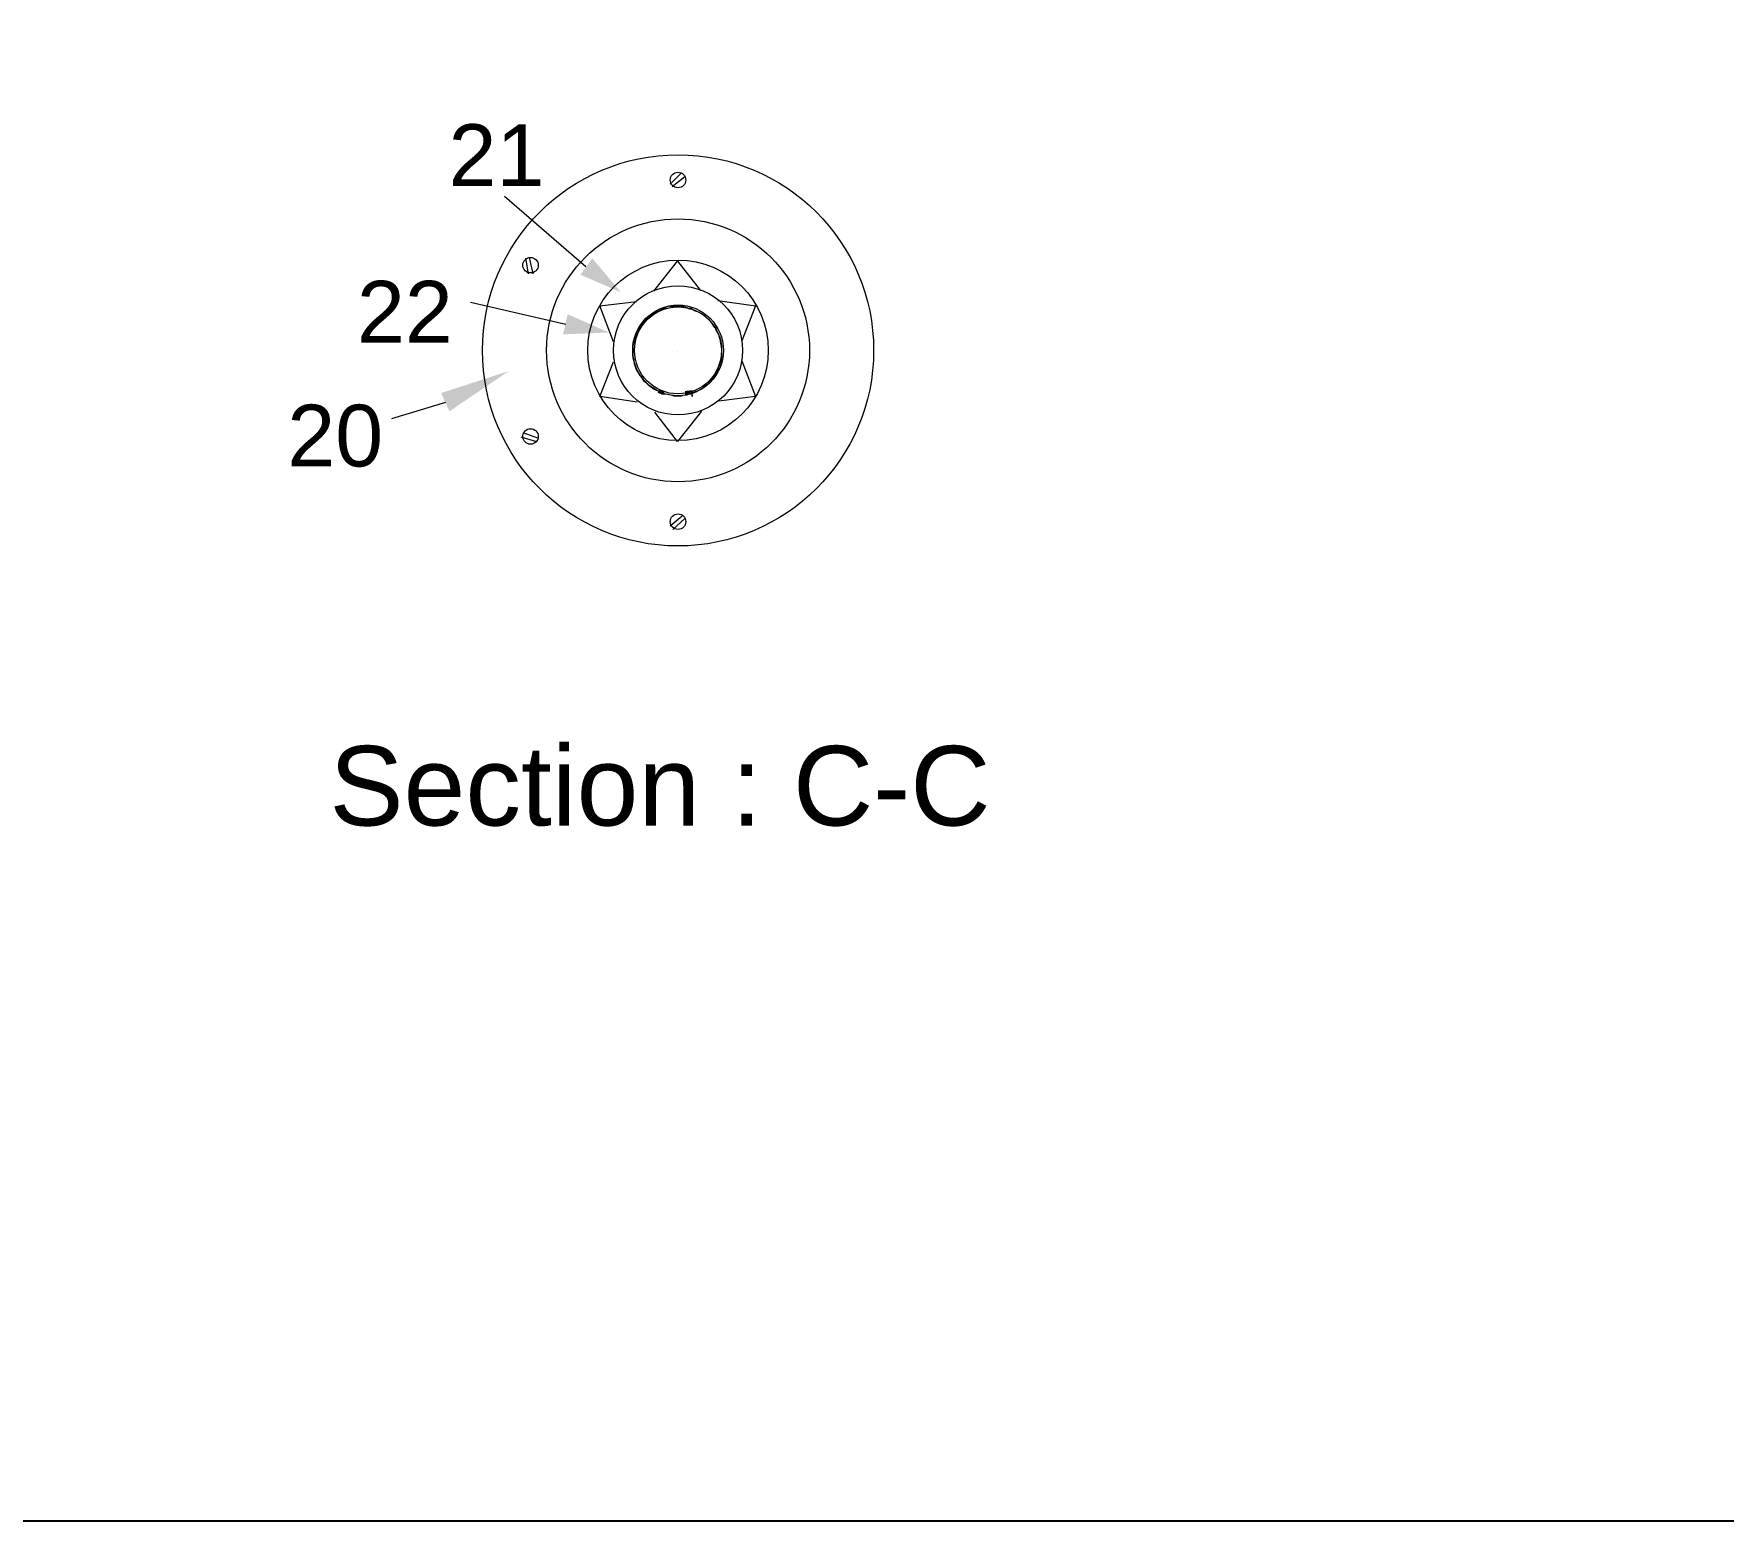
# Model space of a CAD drawing. Header units: inches. Extents: x 16065 to 240872, y 14603 to 37076.
# Drawn here: x 186818 to 199299, y 15091 to 26083 of the extents above; entities that cross this region are included whole.
import ezdxf

# ---------------------------------------------------------------- set-up
doc = ezdxf.new("R2010")
doc.units = ezdxf.units.IN
doc.header["$MEASUREMENT"] = 0
for name, color, linetype in [('PDF10_Geometry', 7, 'Continuous'), ('PDF10_Solid Fills', 7, 'Continuous'), ('PDF10_Text', 7, 'Continuous')]:
    doc.layers.add(name, color=color, linetype=linetype)
doc.styles.add('PDF Arial', font='arial.ttf')

msp = doc.modelspace()

# ---------------------------------------------------------------- linework, layer by layer
msp.add_lwpolyline([(140485.72797, 37075.71459), (240871.69433, 37075.71459), (240871.69433, 15090.61319), (140485.72797, 15090.61319)], close=True)
at = {"layer": 'PDF10_Geometry', "lineweight": 9}
for points in [[(191600.98763, 25053.17052), (191519.76106, 24971.94394)], [(191628.06316, 25026.095), (191533.29882, 24951.6373)], [(190294.59348, 24883.94848), (190897.02394, 24362.7446)], [(190450.27776, 24423.66453), (190470.5844, 24308.59354)], [(190477.35328, 24430.43341), (190504.42881, 24308.59354)], [(191397.92119, 24179.98479), (191573.91211, 24403.35789), (191743.13415, 24186.75367)], [(190044.14486, 24098.75821), (190748.10855, 23936.30505)], [(191100.09039, 23807.6963), (190998.55717, 24071.68268), (191269.31243, 24105.52709)], [(191871.7429, 24112.29597), (192149.26705, 24071.68268), (192047.73382, 23814.46518)], [(191276.08132, 23360.95011), (190998.55717, 23401.5634), (191100.09039, 23658.7809)], [(192047.73382, 23665.54979), (192149.26705, 23401.5634), (191878.51178, 23367.71899)], [(189462.02103, 23239.11024), (189861.38505, 23360.95011)], [(191749.90303, 23293.2613), (191573.91211, 23069.8882), (191404.69007, 23286.49241)], [(190416.43335, 23103.73261), (190531.50433, 23069.8882)], [(190429.97111, 23137.57702), (190538.27322, 23096.96373)], [(191519.76106, 22447.15109), (191607.75652, 22521.60879)], [(191540.0677, 22420.07556), (191628.06316, 22501.30214)]]:
    msp.add_lwpolyline(points, dxfattribs=at)
at = {"layer": 'PDF10_Geometry', "lineweight": 0}
for points in [[(191333.61681, 23963.38058, 9.57264, 9.57264, 0), (191316.69461, 23943.07393, 9.57264, 9.57264, 0), (191309.92572, 23936.30505, 11.2641, 11.2641, 0), (191296.38796, 23915.99841, 12.10854, 12.10854, 0), (191289.61908, 23902.46064, 11.2641, 11.2641, 0), (191276.08132, 23882.154, 12.10854, 12.10854, 0), (191269.31243, 23868.61624, 12.84305, 12.84305, 0), (191262.54355, 23848.30959, 12.84305, 12.84305, 0), (191255.77467, 23828.00295, 0, 0, 0)], [(191431.76559, 24031.06939, 14.35897, 14.35897, 0), (191401.30563, 24017.53163, 14.35897, 14.35897, 0), (191394.53674, 24010.76275, 9.57264, 9.57264, 0), (191370.84566, 23997.22499, 9.57264, 9.57264, 0), (191364.07678, 23990.4561, 9.57264, 9.57264, 0), (191343.77013, 23970.14946, 9.57264, 9.57264, 0), (191330.23237, 23966.76502, 0, 0, 0)], [(191736.36527, 24027.68495, 9.08141, 9.08141, 0), (191732.98083, 24024.30051, 9.08141, 9.08141, 0), (191746.51859, 24017.53163, 11.2641, 11.2641, 0), (191766.82524, 24003.99387, 14.35897, 14.35897, 0), (191773.59412, 23997.22499, 9.57264, 9.57264, 0), (191797.2852, 23976.91834, 9.57264, 9.57264, 0), (191804.05408, 23970.14946, 9.57264, 9.57264, 0), (191824.36073, 23949.84281, 9.57264, 9.57264, 0), (191817.59185, 23946.45837, 0, 0, 0)], [(191249.00579, 23794.15854, 6.76888, 6.76888, 0), (191245.62135, 23773.85189, 6.76888, 6.76888, 0), (191245.62135, 23753.54525, 6.76888, 6.76888, 0), (191245.62135, 23733.2386, 6.76888, 6.76888, 0), (191245.62135, 23719.70084, 0, 0, 0)]]:
    msp.add_lwpolyline(points, format="xyseb", dxfattribs=at)
for points, const_width in [([(191702.52086, 24041.22272), (191695.75198, 24037.83828), (191716.05862, 24031.06939)], 8.56203), ([(191881.89622, 23848.30959), (191892.04955, 23814.46518), (191892.04955, 23807.6963)], 13.53776), ([(191431.76559, 23442.17669), (191462.22556, 23428.63893), (191468.99444, 23421.87005)], 23.93161), ([(191685.59866, 23425.25449), (191651.75425, 23421.87005), (191651.75425, 23415.10116)], 47.38217), ([(191716.05862, 23442.17669), (191695.75198, 23435.40781), (191672.06089, 23432.02337)], 8.56203)]:
    msp.add_lwpolyline(points, dxfattribs=dict(at, const_width=const_width))
for points in [[(191827.74517, 23943.07393), (191844.66737, 23915.99841), (191851.43626, 23915.99841)], [(191573.91211, 23733.2386), (191573.91211, 23733.2386)], [(191648.36981, 23411.71672), (191573.91211, 23408.33228), (191570.52767, 23408.33228)]]:
    msp.add_lwpolyline(points, dxfattribs=at)
at = {"layer": 'PDF10_Geometry', "lineweight": 9}
for centre, radius in [((191577.29695, 23743.39232), 1445.15583), ((191577.29637, 25002.40373), 57.53567), ((191577.29637, 25002.40373), 57.53567), ((191577.29662, 23743.392), 971.33444), ((190487.50643, 24372.89774), 57.53567), ((191577.29687, 23743.39225), 666.73452), ((191577.29625, 23743.39162), 477.20646), ((191577.29685, 23743.39223), 335.05934), ((191577.29702, 23743.3924), 321.52141), ((190487.50643, 23107.11687), 57.53567), ((190487.50643, 23107.11687), 57.53567), ((191577.29637, 22477.61088), 57.53567), ((191577.29637, 22477.61088), 57.53567), ((191577.29637, 22477.61088), 57.53567)]:
    msp.add_circle(centre, radius, dxfattribs=at)
at = {"layer": 'PDF10_Solid Fills', "transparency": 33554559}
for points in [[(190944.40612, 24423.66453), (191154.24145, 24173.21591), (190856.41065, 24301.82466)], [(190761.64631, 24010.76275), (191066.24598, 23875.38512), (190727.8019, 23861.84735)], [(191445.30336, 24044.60716), (191445.30336, 24031.06939), (191418.22783, 24031.06939)], [(191445.30336, 24031.06939), (191418.22783, 24031.06939), (191418.22783, 24031.06939)], [(191418.22783, 24031.06939), (191445.30336, 24031.06939), (191445.30336, 24031.06939)], [(191452.07224, 24051.37604), (191479.14777, 24044.60716), (191445.30336, 24044.60716)], [(191479.14777, 24044.60716), (191445.30336, 24044.60716), (191445.30336, 24031.06939)], [(191472.37888, 24058.14492), (191485.91665, 24051.37604), (191452.07224, 24051.37604)], [(191485.91665, 24051.37604), (191452.07224, 24051.37604), (191479.14777, 24044.60716)], [(191485.91665, 24058.14492), (191512.99217, 24058.14492), (191472.37888, 24058.14492)], [(191512.99217, 24058.14492), (191472.37888, 24058.14492), (191485.91665, 24051.37604)], [(191506.22329, 24064.9138), (191655.13869, 24058.14492), (191485.91665, 24058.14492)], [(191655.13869, 24058.14492), (191485.91665, 24058.14492), (191661.90757, 24058.14492)], [(191485.91665, 24058.14492), (191661.90757, 24058.14492), (191661.90757, 24058.14492)], [(191553.60546, 24058.14492), (191485.91665, 24058.14492), (191512.99217, 24058.14492)], [(191526.52994, 24071.68268), (191641.60092, 24064.9138), (191506.22329, 24064.9138)], [(191641.60092, 24064.9138), (191506.22329, 24064.9138), (191655.13869, 24058.14492)], [(191546.83658, 24071.68268), (191614.5254, 24071.68268), (191526.52994, 24071.68268)], [(191614.5254, 24071.68268), (191526.52994, 24071.68268), (191641.60092, 24064.9138)], [(191560.37435, 24071.68268), (191600.98763, 24071.68268), (191546.83658, 24071.68268)], [(191600.98763, 24071.68268), (191546.83658, 24071.68268), (191614.5254, 24071.68268)], [(191661.90757, 24058.14492), (191594.21875, 24058.14492), (191675.44533, 24058.14492)], [(191594.21875, 24058.14492), (191675.44533, 24058.14492), (191628.06316, 24058.14492)], [(191675.44533, 24058.14492), (191675.44533, 24058.14492), (191628.06316, 24058.14492)], [(191675.44533, 24058.14492), (191628.06316, 24058.14492), (191628.06316, 24058.14492)], [(191675.44533, 24058.14492), (191628.06316, 24058.14492), (191695.75198, 24044.60716)], [(191628.06316, 24058.14492), (191695.75198, 24044.60716), (191661.90757, 24044.60716)], [(191858.20514, 23915.99841), (191844.66737, 23915.99841), (191871.7429, 23882.154)], [(191844.66737, 23915.99841), (191871.7429, 23882.154), (191858.20514, 23882.154)], [(191871.7429, 23882.154), (191858.20514, 23882.154), (191858.20514, 23882.154)], [(191858.20514, 23882.154), (191871.7429, 23882.154), (191871.7429, 23882.154)], [(191871.7429, 23882.154), (191858.20514, 23882.154), (191885.28066, 23848.30959)], [(191858.20514, 23882.154), (191885.28066, 23848.30959), (191878.51178, 23848.30959)], [(191885.28066, 23848.30959), (191878.51178, 23848.30959), (191878.51178, 23848.30959)], [(191878.51178, 23848.30959), (191885.28066, 23848.30959), (191885.28066, 23848.30959)], [(191249.00579, 23807.6963), (191255.77467, 23794.15854), (191242.23691, 23794.15854)], [(191249.00579, 23719.70084), (191242.23691, 23719.70084), (191249.00579, 23699.39419)], [(191242.23691, 23719.70084), (191249.00579, 23699.39419), (191242.23691, 23699.39419)], [(191262.54355, 23828.00295), (191249.00579, 23828.00295), (191255.77467, 23807.6963)], [(191249.00579, 23828.00295), (191255.77467, 23807.6963), (191249.00579, 23807.6963)], [(191255.77467, 23807.6963), (191249.00579, 23807.6963), (191255.77467, 23794.15854)], [(191898.81843, 23807.6963), (191885.28066, 23807.6963), (191905.58731, 23773.85189)], [(191885.28066, 23807.6963), (191905.58731, 23773.85189), (191892.04955, 23773.85189)], [(191905.58731, 23773.85189), (191892.04955, 23773.85189), (191892.04955, 23773.85189)], [(191892.04955, 23773.85189), (191905.58731, 23773.85189), (191905.58731, 23773.85189)], [(191905.58731, 23773.85189), (191892.04955, 23773.85189), (191905.58731, 23733.2386)], [(191892.04955, 23773.85189), (191905.58731, 23733.2386), (191898.81843, 23733.2386)], [(191898.81843, 23733.2386), (191905.58731, 23699.39419), (191892.04955, 23699.39419)], [(191905.58731, 23733.2386), (191898.81843, 23733.2386), (191905.58731, 23699.39419)], [(189827.54064, 23428.63893), (190328.43789, 23591.09209), (189888.46058, 23293.2613)], [(191249.00579, 23699.39419), (191242.23691, 23699.39419), (191255.77467, 23679.08755)], [(191242.23691, 23699.39419), (191255.77467, 23679.08755), (191242.23691, 23679.08755)], [(191255.77467, 23679.08755), (191242.23691, 23679.08755), (191255.77467, 23658.7809)], [(191242.23691, 23679.08755), (191255.77467, 23658.7809), (191249.00579, 23658.7809)], [(191255.77467, 23658.7809), (191249.00579, 23658.7809), (191262.54355, 23645.24314)], [(191249.00579, 23658.7809), (191262.54355, 23645.24314), (191249.00579, 23645.24314)], [(191262.54355, 23645.24314), (191249.00579, 23645.24314), (191269.31243, 23624.9365)], [(191249.00579, 23645.24314), (191269.31243, 23624.9365), (191255.77467, 23624.9365)], [(191269.31243, 23624.9365), (191255.77467, 23624.9365), (191276.08132, 23604.62985)], [(191255.77467, 23624.9365), (191276.08132, 23604.62985), (191262.54355, 23604.62985)], [(191276.08132, 23604.62985), (191262.54355, 23604.62985), (191282.8502, 23591.09209)], [(191262.54355, 23604.62985), (191282.8502, 23591.09209), (191269.31243, 23591.09209)], [(191282.8502, 23591.09209), (191269.31243, 23591.09209), (191296.38796, 23570.78544)], [(191269.31243, 23591.09209), (191296.38796, 23570.78544), (191282.8502, 23570.78544)], [(191858.20514, 23591.09209), (191858.20514, 23557.24768), (191844.66737, 23557.24768)], [(191878.51178, 23624.9365), (191871.7429, 23591.09209), (191858.20514, 23591.09209)], [(191858.20514, 23591.09209), (191858.20514, 23591.09209), (191871.7429, 23591.09209)], [(191858.20514, 23591.09209), (191871.7429, 23591.09209), (191871.7429, 23591.09209)], [(191871.7429, 23591.09209), (191858.20514, 23591.09209), (191858.20514, 23557.24768)], [(191885.28066, 23624.9365), (191878.51178, 23624.9365), (191871.7429, 23591.09209)], [(191885.28066, 23658.7809), (191885.28066, 23624.9365), (191878.51178, 23624.9365)], [(191878.51178, 23624.9365), (191878.51178, 23624.9365), (191885.28066, 23624.9365)], [(191878.51178, 23624.9365), (191885.28066, 23624.9365), (191885.28066, 23624.9365)], [(191892.04955, 23699.39419), (191898.81843, 23658.7809), (191885.28066, 23658.7809)], [(191885.28066, 23658.7809), (191885.28066, 23658.7809), (191898.81843, 23658.7809)], [(191885.28066, 23658.7809), (191898.81843, 23658.7809), (191898.81843, 23658.7809)], [(191898.81843, 23658.7809), (191885.28066, 23658.7809), (191885.28066, 23624.9365)], [(191892.04955, 23699.39419), (191892.04955, 23699.39419), (191905.58731, 23699.39419)], [(191892.04955, 23699.39419), (191905.58731, 23699.39419), (191905.58731, 23699.39419)], [(191905.58731, 23699.39419), (191892.04955, 23699.39419), (191898.81843, 23658.7809)], [(191296.38796, 23570.78544), (191282.8502, 23570.78544), (191303.15684, 23557.24768)], [(191282.8502, 23570.78544), (191303.15684, 23557.24768), (191289.61908, 23557.24768)], [(191303.15684, 23557.24768), (191289.61908, 23557.24768), (191316.69461, 23543.70992)], [(191289.61908, 23557.24768), (191316.69461, 23543.70992), (191303.15684, 23543.70992)], [(191316.69461, 23543.70992), (191303.15684, 23543.70992), (191323.46349, 23530.17215)], [(191303.15684, 23543.70992), (191323.46349, 23530.17215), (191309.92572, 23530.17215)], [(191323.46349, 23530.17215), (191309.92572, 23530.17215), (191343.77013, 23509.86551)], [(191309.92572, 23530.17215), (191343.77013, 23509.86551), (191323.46349, 23509.86551)], [(191343.77013, 23509.86551), (191323.46349, 23509.86551), (191350.53901, 23503.09663)], [(191323.46349, 23509.86551), (191350.53901, 23503.09663), (191337.00125, 23503.09663)], [(191350.53901, 23503.09663), (191337.00125, 23503.09663), (191370.84566, 23482.78998)], [(191337.00125, 23503.09663), (191370.84566, 23482.78998), (191357.3079, 23482.78998)], [(191370.84566, 23482.78998), (191357.3079, 23482.78998), (191377.61454, 23476.0211)], [(191357.3079, 23482.78998), (191377.61454, 23476.0211), (191364.07678, 23476.0211)], [(191377.61454, 23476.0211), (191364.07678, 23476.0211), (191404.69007, 23462.48334)], [(191364.07678, 23476.0211), (191404.69007, 23462.48334), (191384.38342, 23462.48334)], [(191756.67191, 23469.25222), (191756.67191, 23455.71445), (191736.36527, 23455.71445)], [(191763.44079, 23476.0211), (191776.97856, 23469.25222), (191756.67191, 23469.25222)], [(191776.97856, 23469.25222), (191756.67191, 23469.25222), (191756.67191, 23455.71445)], [(191790.51632, 23496.32774), (191783.74744, 23476.0211), (191763.44079, 23476.0211)], [(191783.74744, 23476.0211), (191763.44079, 23476.0211), (191776.97856, 23469.25222)], [(191804.05408, 23496.32774), (191790.51632, 23496.32774), (191783.74744, 23476.0211)], [(191797.2852, 23503.09663), (191804.05408, 23496.32774), (191790.51632, 23496.32774)], [(191817.59185, 23523.40327), (191810.82297, 23503.09663), (191797.2852, 23503.09663)], [(191810.82297, 23503.09663), (191797.2852, 23503.09663), (191804.05408, 23496.32774)], [(191831.12961, 23523.40327), (191817.59185, 23523.40327), (191810.82297, 23503.09663)], [(191837.89849, 23557.24768), (191837.89849, 23530.17215), (191817.59185, 23530.17215)], [(191837.89849, 23530.17215), (191817.59185, 23530.17215), (191831.12961, 23523.40327)], [(191817.59185, 23530.17215), (191831.12961, 23523.40327), (191817.59185, 23523.40327)], [(191844.66737, 23557.24768), (191851.43626, 23557.24768), (191837.89849, 23557.24768)], [(191851.43626, 23557.24768), (191837.89849, 23557.24768), (191837.89849, 23530.17215)], [(191858.20514, 23557.24768), (191844.66737, 23557.24768), (191851.43626, 23557.24768)], [(191404.69007, 23462.48334), (191384.38342, 23462.48334), (191411.45895, 23455.71445)], [(191384.38342, 23462.48334), (191411.45895, 23455.71445), (191391.1523, 23455.71445)], [(191411.45895, 23455.71445), (191391.1523, 23455.71445), (191445.30336, 23442.17669)], [(191391.1523, 23455.71445), (191445.30336, 23442.17669), (191418.22783, 23442.17669)], [(191418.22783, 23442.17669), (191418.22783, 23442.17669), (191445.30336, 23442.17669)], [(191418.22783, 23442.17669), (191445.30336, 23442.17669), (191445.30336, 23442.17669)], [(191485.91665, 23421.87005), (191452.07224, 23421.87005), (191512.99217, 23415.10116)], [(191452.07224, 23421.87005), (191512.99217, 23415.10116), (191472.37888, 23415.10116)], [(191512.99217, 23415.10116), (191472.37888, 23415.10116), (191553.60546, 23415.10116)], [(191472.37888, 23415.10116), (191553.60546, 23415.10116), (191485.91665, 23415.10116)], [(191661.90757, 23415.10116), (191485.91665, 23415.10116), (191655.13869, 23415.10116)], [(191485.91665, 23415.10116), (191655.13869, 23415.10116), (191655.13869, 23415.10116)], [(191526.52994, 23408.33228), (191546.83658, 23401.5634), (191600.98763, 23401.5634)], [(191526.52994, 23408.33228), (191614.5254, 23408.33228), (191600.98763, 23401.5634)], [(191546.83658, 23401.5634), (191600.98763, 23401.5634), (191560.37435, 23401.5634)], [(191628.06316, 23415.10116), (191661.90757, 23415.10116), (191594.21875, 23415.10116)], [(191675.44533, 23415.10116), (191628.06316, 23415.10116), (191661.90757, 23415.10116)], [(191722.8275, 23448.94557), (191729.59639, 23442.17669), (191702.52086, 23442.17669)], [(191736.36527, 23455.71445), (191743.13415, 23448.94557), (191722.8275, 23448.94557)], [(191743.13415, 23448.94557), (191722.8275, 23448.94557), (191729.59639, 23442.17669)], [(191756.67191, 23455.71445), (191736.36527, 23455.71445), (191743.13415, 23448.94557)]]:
    msp.add_solid(points, dxfattribs=at)

# ---------------------------------------------------------------- texts
at = {"layer": 'PDF10_Text', "attachment_point": 7, "style": 'PDF Arial'}
for s, insert, char_height in [('21', (189881.6917, 24958.40618), 456.059297), ('22', (189204.80353, 23800.92742), 456.059297), ('20', (188690.36853, 22879.35112), 456.059297), ('SECTION:C-C', (190578.88651, 22744.97552), 0.3730883), ('Section : C-C', (189001.73708, 20223.6989), 588.0356597)]:
    msp.add_mtext(s, dxfattribs=dict(at, insert=insert, char_height=char_height))

doc.saveas('drawing.dxf')
